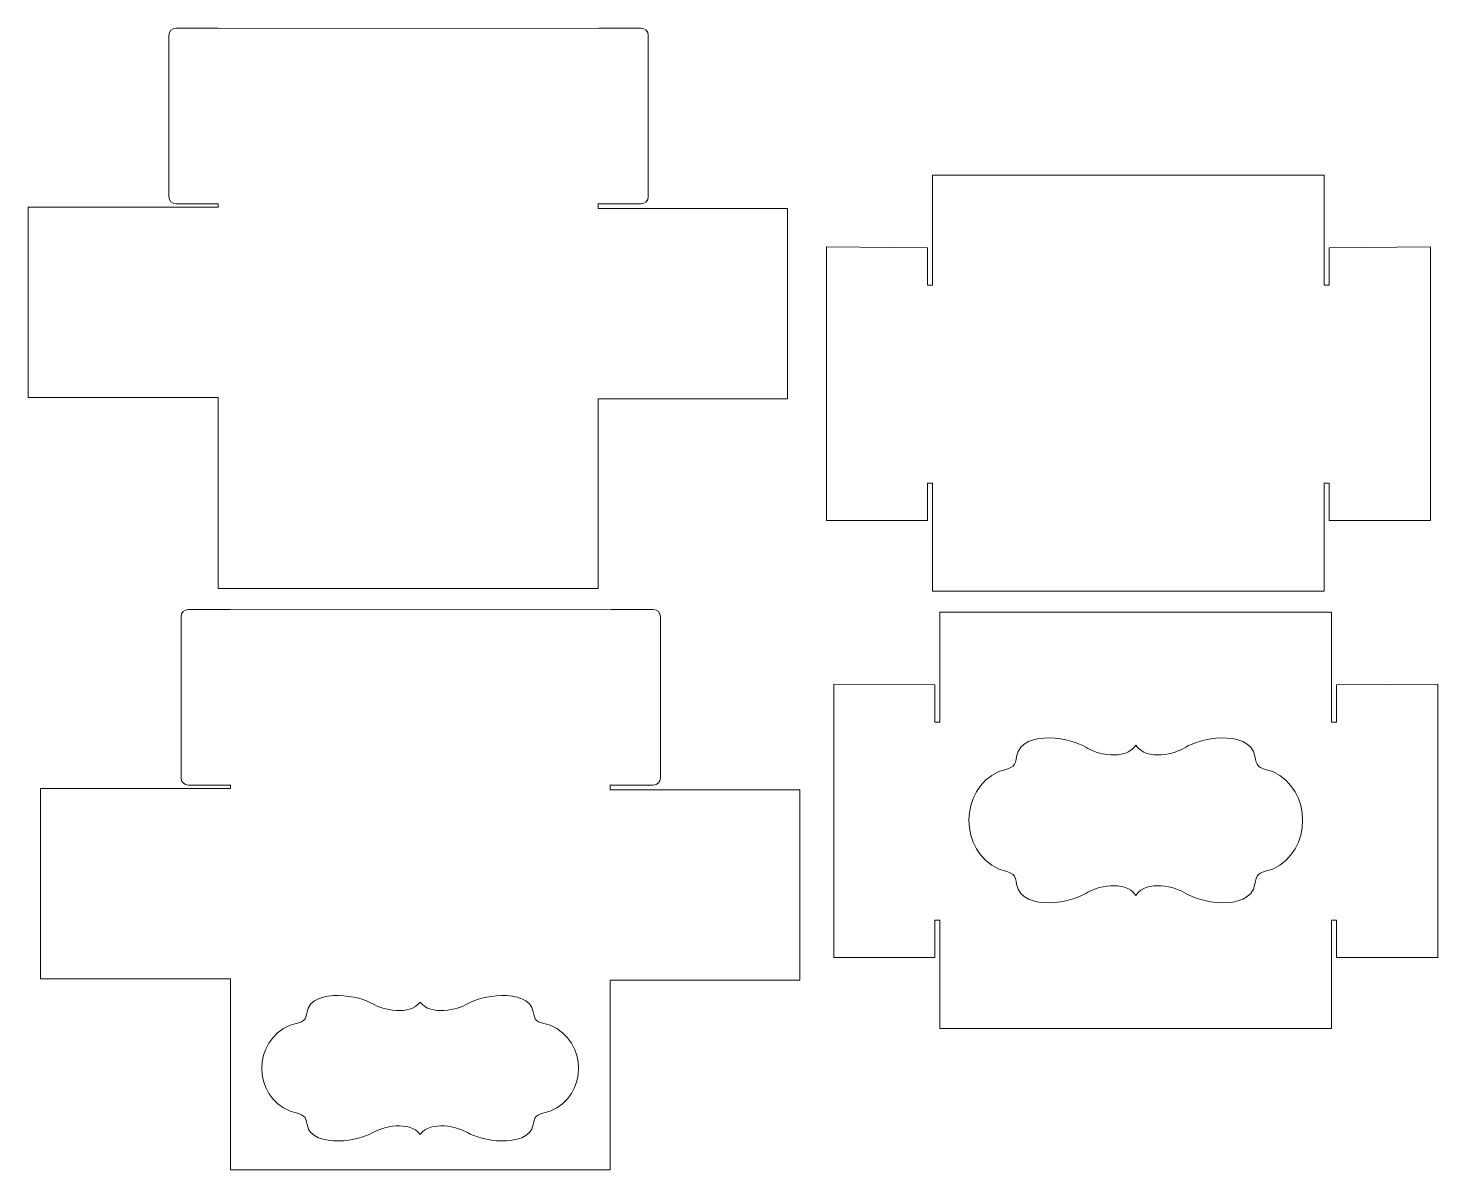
# Model space of a CAD drawing. Header units: centimetres. Extents: x -14.3 to 14.3, y -11.6 to 11.6.
import ezdxf

# ---------------------------------------------------------------- set-up
doc = ezdxf.new("R2010")
doc.units = ezdxf.units.CM
doc.header["$MEASUREMENT"] = 0
doc.layers.add('Layer 1', color=7, linetype='Continuous')

msp = doc.modelspace()

# ---------------------------------------------------------------- linework, layer by layer
at = {"layer": 'Layer 1', "color": 173, "lineweight": 18}
msp.add_open_spline([(-10.42925, 11.55907), (-10.43721, 11.56042), (-10.44538, 11.56137), (-10.45373, 11.56137), (-10.45373, 11.56137), (-10.45373, 11.56137), (-11.28434, 11.56137), (-11.28434, 11.56137), (-11.28434, 11.56137), (-11.36494, 11.56137), (-11.42973, 11.4962), (-11.42973, 11.4156), (-11.42973, 11.4156), (-11.42973, 11.4156), (-11.42973, 8.15054), (-11.42973, 8.15054), (-11.42973, 8.15054), (-11.42973, 8.06994), (-11.36494, 8.00477), (-11.28434, 8.00477), (-11.28434, 8.00477), (-11.28434, 8.00477), (-10.45373, 8.00477), (-10.45373, 8.00477), (-10.45373, 8.00477), (-10.44538, 8.00477), (-10.4372, 8.00572), (-10.42925, 8.00707), (-10.42925, 8.00707), (-10.42925, 8.00707), (-10.42925, 7.93514), (-10.42925, 7.93514), (-10.42925, 7.93514), (-10.42925, 7.93514), (-14.27891, 7.93514), (-14.27891, 7.93514), (-14.27891, 7.93514), (-14.27891, 7.93514), (-14.27891, 4.07859), (-14.27891, 4.07859), (-14.27891, 4.07859), (-14.27891, 4.07859), (-10.42925, 4.07859), (-10.42925, 4.07859), (-10.42925, 4.07859), (-10.42925, 4.07859), (-10.42925, 0.21286), (-10.42925, 0.21286), (-10.42925, 0.21286), (-10.42925, 0.21286), (-2.73375, 0.21286), (-2.73375, 0.21286), (-2.73375, 0.21286), (-2.73375, 0.21286), (-2.73375, 4.05411), (-2.73375, 4.05411), (-2.73375, 4.05411), (-2.73375, 4.05411), (1.10711, 4.05411), (1.10711, 4.05411), (1.10711, 4.05411), (1.10711, 4.05411), (1.10711, 7.91066), (1.10711, 7.91066), (1.10711, 7.91066), (1.10711, 7.91066), (-2.73375, 7.91066), (-2.73375, 7.91066), (-2.73375, 7.91066), (-2.73375, 7.91066), (-2.73375, 8.01052), (-2.73375, 8.01052), (-2.73375, 8.01052), (-2.72086, 8.0068), (-2.70732, 8.00478), (-2.69319, 8.00478), (-2.69319, 8.00478), (-2.69319, 8.00478), (-1.86258, 8.00478), (-1.86258, 8.00478), (-1.86258, 8.00478), (-1.78198, 8.00478), (-1.71719, 8.06995), (-1.71719, 8.15055), (-1.71719, 8.15055), (-1.71719, 8.15055), (-1.71719, 11.41561), (-1.71719, 11.41561), (-1.71719, 11.41561), (-1.71719, 11.49621), (-1.78198, 11.56138), (-1.86258, 11.56138), (-1.86258, 11.56138), (-1.86258, 11.56138), (-2.69319, 11.56138), (-2.69319, 11.56138), (-2.69319, 11.56138), (-2.70732, 11.56138), (-2.72085, 11.55937), (-2.73375, 11.55564), (-2.73375, 11.55564), (-2.73375, 11.55564), (-10.42925, 11.55907), (-10.42925, 11.55907)], degree=3, knots=[0, 0, 0, 0, 0.03703704, 0.03703704, 0.03703704, 0.03703704, 0.07407407, 0.07407407, 0.07407407, 0.07407407, 0.11111111, 0.11111111, 0.11111111, 0.11111111, 0.14814815, 0.14814815, 0.14814815, 0.14814815, 0.18518519, 0.18518519, 0.18518519, 0.18518519, 0.22222222, 0.22222222, 0.22222222, 0.22222222, 0.25925926, 0.25925926, 0.25925926, 0.25925926, 0.2962963, 0.2962963, 0.2962963, 0.2962963, 0.33333333, 0.33333333, 0.33333333, 0.33333333, 0.37037037, 0.37037037, 0.37037037, 0.37037037, 0.40740741, 0.40740741, 0.40740741, 0.40740741, 0.44444444, 0.44444444, 0.44444444, 0.44444444, 0.48148148, 0.48148148, 0.48148148, 0.48148148, 0.51851852, 0.51851852, 0.51851852, 0.51851852, 0.55555556, 0.55555556, 0.55555556, 0.55555556, 0.59259259, 0.59259259, 0.59259259, 0.59259259, 0.62962963, 0.62962963, 0.62962963, 0.62962963, 0.66666667, 0.66666667, 0.66666667, 0.66666667, 0.7037037, 0.7037037, 0.7037037, 0.7037037, 0.74074074, 0.74074074, 0.74074074, 0.74074074, 0.77777778, 0.77777778, 0.77777778, 0.77777778, 0.81481481, 0.81481481, 0.81481481, 0.81481481, 0.85185185, 0.85185185, 0.85185185, 0.85185185, 0.88888889, 0.88888889, 0.88888889, 0.88888889, 0.92592593, 0.92592593, 0.92592593, 0.92592593, 1, 1, 1, 1], dxfattribs=at)
at = {"layer": 'Layer 1', "color": 153, "lineweight": 18}
msp.add_open_spline([(4.04416, 8.58687), (4.04416, 8.58687), (4.04416, 6.40035), (4.04416, 6.40035), (4.04416, 6.40035), (4.04416, 6.40035), (4.04225, 6.40035), (4.04225, 6.40035), (4.04225, 6.40035), (4.04225, 6.40035), (4.04225, 6.35941), (4.04225, 6.35941), (4.04225, 6.35941), (4.04225, 6.35941), (3.94163, 6.35941), (3.94163, 6.35941), (3.94163, 6.35941), (3.94163, 6.35941), (3.94163, 7.11541), (3.94163, 7.11541), (3.94163, 7.11541), (3.94163, 7.11541), (1.89169, 7.13263), (1.89169, 7.13263), (1.89169, 7.13263), (1.89169, 7.13263), (1.89169, 1.59114), (1.89169, 1.59114), (1.89169, 1.59114), (1.89169, 1.59114), (3.94163, 1.59114), (3.94163, 1.59114), (3.94163, 1.59114), (3.94163, 1.59114), (3.94163, 2.34714), (3.94163, 2.34714), (3.94163, 2.34714), (3.94163, 2.34714), (4.04225, 2.34714), (4.04225, 2.34714), (4.04225, 2.34714), (4.04225, 2.34714), (4.04225, 2.32342), (4.04225, 2.32342), (4.04225, 2.32342), (4.04225, 2.32342), (4.04416, 2.32342), (4.04416, 2.32342), (4.04416, 2.32342), (4.04416, 2.32342), (4.04416, 0.15794), (4.04416, 0.15794), (4.04416, 0.15794), (4.04416, 0.15794), (11.97763, 0.15794), (11.97763, 0.15794), (11.97763, 0.15794), (11.97763, 0.15794), (11.97763, 2.34714), (11.97763, 2.34714), (11.97763, 2.34714), (11.97763, 2.34714), (12.07978, 2.34714), (12.07978, 2.34714), (12.07978, 2.34714), (12.07978, 2.34714), (12.07978, 1.59114), (12.07978, 1.59114), (12.07978, 1.59114), (12.07978, 1.59114), (14.12972, 1.59114), (14.12972, 1.59114), (14.12972, 1.59114), (14.12972, 1.59114), (14.12972, 7.13263), (14.12972, 7.13263), (14.12972, 7.13263), (14.12972, 7.13263), (12.07978, 7.11541), (12.07978, 7.11541), (12.07978, 7.11541), (12.07978, 7.11541), (12.07978, 6.35941), (12.07978, 6.35941), (12.07978, 6.35941), (12.07978, 6.35941), (11.97571, 6.35941), (11.97571, 6.35941), (11.97571, 6.35941), (11.97571, 6.35941), (11.97571, 6.39117), (11.97571, 6.39117), (11.97571, 6.39117), (11.97571, 6.39117), (11.97762, 6.39117), (11.97762, 6.39117), (11.97762, 6.39117), (11.97762, 6.39117), (11.97762, 8.58688), (11.97762, 8.58688), (11.97762, 8.58688), (11.97762, 8.58688), (4.04415, 8.58688), (4.04415, 8.58688), (4.04415, 8.58688), (4.04415, 8.58688), (4.04416, 8.58687), (4.04416, 8.58687)], degree=3, knots=[0, 0, 0, 0, 0.03571429, 0.03571429, 0.03571429, 0.03571429, 0.07142857, 0.07142857, 0.07142857, 0.07142857, 0.10714286, 0.10714286, 0.10714286, 0.10714286, 0.14285714, 0.14285714, 0.14285714, 0.14285714, 0.17857143, 0.17857143, 0.17857143, 0.17857143, 0.21428571, 0.21428571, 0.21428571, 0.21428571, 0.25, 0.25, 0.25, 0.25, 0.28571429, 0.28571429, 0.28571429, 0.28571429, 0.32142857, 0.32142857, 0.32142857, 0.32142857, 0.35714286, 0.35714286, 0.35714286, 0.35714286, 0.39285714, 0.39285714, 0.39285714, 0.39285714, 0.42857143, 0.42857143, 0.42857143, 0.42857143, 0.46428571, 0.46428571, 0.46428571, 0.46428571, 0.5, 0.5, 0.5, 0.5, 0.53571429, 0.53571429, 0.53571429, 0.53571429, 0.57142857, 0.57142857, 0.57142857, 0.57142857, 0.60714286, 0.60714286, 0.60714286, 0.60714286, 0.64285714, 0.64285714, 0.64285714, 0.64285714, 0.67857143, 0.67857143, 0.67857143, 0.67857143, 0.71428571, 0.71428571, 0.71428571, 0.71428571, 0.75, 0.75, 0.75, 0.75, 0.78571429, 0.78571429, 0.78571429, 0.78571429, 0.82142857, 0.82142857, 0.82142857, 0.82142857, 0.85714286, 0.85714286, 0.85714286, 0.85714286, 0.89285714, 0.89285714, 0.89285714, 0.89285714, 0.92857143, 0.92857143, 0.92857143, 0.92857143, 1, 1, 1, 1], dxfattribs=at)
at = {"layer": 'Layer 1', "color": 165, "lineweight": 18}
for points, knots in [([(-11.03712, -0.21232), (-11.11772, -0.21232), (-11.18251, -0.27749), (-11.18251, -0.35809), (-11.18251, -0.35809), (-11.18251, -0.35809), (-11.18251, -3.62315), (-11.18251, -3.62315), (-11.18251, -3.62315), (-11.18251, -3.70375), (-11.11772, -3.76892), (-11.03712, -3.76892), (-11.03712, -3.76892), (-11.03712, -3.76892), (-10.20651, -3.76892), (-10.20651, -3.76892), (-10.20651, -3.76892), (-10.19816, -3.76892), (-10.18998, -3.76797), (-10.18202, -3.76662), (-10.18202, -3.76662), (-10.18202, -3.76662), (-10.18202, -3.83855), (-10.18202, -3.83855), (-10.18202, -3.83855), (-10.18202, -3.83855), (-14.03168, -3.83855), (-14.03168, -3.83855), (-14.03168, -3.83855), (-14.03168, -3.83855), (-14.03168, -7.6951), (-14.03168, -7.6951), (-14.03168, -7.6951), (-14.03168, -7.6951), (-10.18202, -7.6951), (-10.18202, -7.6951), (-10.18202, -7.6951), (-10.18202, -7.6951), (-10.18202, -11.56083), (-10.18202, -11.56083), (-10.18202, -11.56083), (-10.18202, -11.56083), (-2.48652, -11.56083), (-2.48652, -11.56083), (-2.48652, -11.56083), (-2.48652, -11.56083), (-2.48652, -7.71959), (-2.48652, -7.71959), (-2.48652, -7.71959), (-2.48652, -7.71959), (1.35434, -7.71959), (1.35434, -7.71959), (1.35434, -7.71959), (1.35434, -7.71959), (1.35434, -3.86304), (1.35434, -3.86304), (1.35434, -3.86304), (1.35434, -3.86304), (-2.48652, -3.86304), (-2.48652, -3.86304), (-2.48652, -3.86304), (-2.48652, -3.86304), (-2.48652, -3.76318), (-2.48652, -3.76318), (-2.48652, -3.76318), (-2.47363, -3.7669), (-2.46009, -3.76892), (-2.44597, -3.76892), (-2.44597, -3.76892), (-2.44597, -3.76892), (-1.61536, -3.76892), (-1.61536, -3.76892), (-1.61536, -3.76892), (-1.53476, -3.76892), (-1.46997, -3.70375), (-1.46997, -3.62315), (-1.46997, -3.62315), (-1.46997, -3.62315), (-1.46997, -0.35809), (-1.46997, -0.35809), (-1.46997, -0.35809), (-1.46997, -0.27749), (-1.53476, -0.21232), (-1.61536, -0.21232), (-1.61536, -0.21232), (-1.61536, -0.21232), (-2.44597, -0.21232), (-2.44597, -0.21232), (-2.44597, -0.21232), (-2.46009, -0.21232), (-2.47363, -0.21433), (-2.48652, -0.21806), (-2.48652, -0.21806), (-2.48652, -0.21806), (-10.18202, -0.21462), (-10.18202, -0.21462), (-10.18202, -0.21462), (-10.18998, -0.21327), (-10.19815, -0.21232), (-10.20651, -0.21232), (-10.20651, -0.21232), (-10.20651, -0.21232), (-11.03712, -0.21232), (-11.03712, -0.21232)], [0, 0, 0, 0, 0.03703704, 0.03703704, 0.03703704, 0.03703704, 0.07407407, 0.07407407, 0.07407407, 0.07407407, 0.11111111, 0.11111111, 0.11111111, 0.11111111, 0.14814815, 0.14814815, 0.14814815, 0.14814815, 0.18518519, 0.18518519, 0.18518519, 0.18518519, 0.22222222, 0.22222222, 0.22222222, 0.22222222, 0.25925926, 0.25925926, 0.25925926, 0.25925926, 0.2962963, 0.2962963, 0.2962963, 0.2962963, 0.33333333, 0.33333333, 0.33333333, 0.33333333, 0.37037037, 0.37037037, 0.37037037, 0.37037037, 0.40740741, 0.40740741, 0.40740741, 0.40740741, 0.44444444, 0.44444444, 0.44444444, 0.44444444, 0.48148148, 0.48148148, 0.48148148, 0.48148148, 0.51851852, 0.51851852, 0.51851852, 0.51851852, 0.55555556, 0.55555556, 0.55555556, 0.55555556, 0.59259259, 0.59259259, 0.59259259, 0.59259259, 0.62962963, 0.62962963, 0.62962963, 0.62962963, 0.66666667, 0.66666667, 0.66666667, 0.66666667, 0.7037037, 0.7037037, 0.7037037, 0.7037037, 0.74074074, 0.74074074, 0.74074074, 0.74074074, 0.77777778, 0.77777778, 0.77777778, 0.77777778, 0.81481481, 0.81481481, 0.81481481, 0.81481481, 0.85185185, 0.85185185, 0.85185185, 0.85185185, 0.88888889, 0.88888889, 0.88888889, 0.88888889, 0.92592593, 0.92592593, 0.92592593, 0.92592593, 1, 1, 1, 1]), ([(-7.99129, -8.03102), (-7.71473, -8.03452), (-7.4289, -8.12109), (-7.2988, -8.19936), (-7.2988, -8.19936), (-7.10459, -8.31619), (-6.55354, -8.4531), (-6.33849, -8.1634), (-6.33849, -8.1634), (-6.33849, -8.1634), (-6.33812, -8.1634), (-6.33812, -8.1634), (-6.33812, -8.1634), (-6.12307, -8.4531), (-5.57202, -8.3162), (-5.37781, -8.19936), (-5.37781, -8.19936), (-5.24771, -8.12109), (-4.96225, -8.03452), (-4.6857, -8.03102), (-4.6857, -8.03102), (-4.40914, -8.02752), (-4.08891, -8.0997), (-4.04753, -8.3612), (-4.04753, -8.3612), (-4.02085, -8.52981), (-4.00465, -8.56454), (-3.70281, -8.63131), (-3.70281, -8.63131), (-2.9425, -8.95534), (-2.93825, -10.05256), (-3.70281, -10.37632), (-3.70281, -10.37632), (-4.00464, -10.4431), (-4.02085, -10.47706), (-4.04753, -10.64567), (-4.04753, -10.64567), (-4.08891, -10.90717), (-4.40914, -10.98011), (-4.6857, -10.97661), (-4.6857, -10.97661), (-4.96225, -10.97311), (-5.2477, -10.88615), (-5.37781, -10.80789), (-5.37781, -10.80789), (-5.57202, -10.69106), (-6.12306, -10.5538), (-6.33812, -10.84347), (-6.33812, -10.84347), (-6.33812, -10.84347), (-6.33849, -10.84347), (-6.33849, -10.84347), (-6.33849, -10.84347), (-6.55355, -10.55377), (-7.10459, -10.69105), (-7.2988, -10.80789), (-7.2988, -10.80789), (-7.4289, -10.88616), (-7.71473, -10.97312), (-7.99129, -10.97661), (-7.99129, -10.97661), (-8.26785, -10.98011), (-8.58768, -10.90715), (-8.62908, -10.64567), (-8.62908, -10.64567), (-8.65576, -10.47707), (-8.67235, -10.4431), (-8.97418, -10.37632), (-8.97418, -10.37632), (-9.73436, -10.05227), (-9.73879, -8.95505), (-8.97418, -8.63131), (-8.97418, -8.63131), (-8.67235, -8.56453), (-8.65576, -8.5298), (-8.62908, -8.3612), (-8.62908, -8.3612), (-8.5877, -8.0997), (-8.26786, -8.02753), (-7.99129, -8.03102)], [0, 0, 0, 0, 0.04761905, 0.04761905, 0.04761905, 0.04761905, 0.0952381, 0.0952381, 0.0952381, 0.0952381, 0.14285714, 0.14285714, 0.14285714, 0.14285714, 0.19047619, 0.19047619, 0.19047619, 0.19047619, 0.23809524, 0.23809524, 0.23809524, 0.23809524, 0.28571429, 0.28571429, 0.28571429, 0.28571429, 0.33333333, 0.33333333, 0.33333333, 0.33333333, 0.38095238, 0.38095238, 0.38095238, 0.38095238, 0.42857143, 0.42857143, 0.42857143, 0.42857143, 0.47619048, 0.47619048, 0.47619048, 0.47619048, 0.52380952, 0.52380952, 0.52380952, 0.52380952, 0.57142857, 0.57142857, 0.57142857, 0.57142857, 0.61904762, 0.61904762, 0.61904762, 0.61904762, 0.66666667, 0.66666667, 0.66666667, 0.66666667, 0.71428571, 0.71428571, 0.71428571, 0.71428571, 0.76190476, 0.76190476, 0.76190476, 0.76190476, 0.80952381, 0.80952381, 0.80952381, 0.80952381, 0.85714286, 0.85714286, 0.85714286, 0.85714286, 0.9047619, 0.9047619, 0.9047619, 0.9047619, 1, 1, 1, 1])]:
    msp.add_open_spline(points, degree=3, knots=knots, dxfattribs=at)
at = {"layer": 'Layer 1', "color": 9, "lineweight": 18}
for points, knots in [([(4.19268, -0.26829), (4.19268, -0.26829), (4.19268, -2.45481), (4.19268, -2.45481), (4.19268, -2.45481), (4.19268, -2.45481), (4.19077, -2.45481), (4.19077, -2.45481), (4.19077, -2.45481), (4.19077, -2.45481), (4.19077, -2.49575), (4.19077, -2.49575), (4.19077, -2.49575), (4.19077, -2.49575), (4.09015, -2.49575), (4.09015, -2.49575), (4.09015, -2.49575), (4.09015, -2.49575), (4.09015, -1.73974), (4.09015, -1.73974), (4.09015, -1.73974), (4.09015, -1.73974), (2.04021, -1.72252), (2.04021, -1.72252), (2.04021, -1.72252), (2.04021, -1.72252), (2.04021, -7.26401), (2.04021, -7.26401), (2.04021, -7.26401), (2.04021, -7.26401), (4.09015, -7.26401), (4.09015, -7.26401), (4.09015, -7.26401), (4.09015, -7.26401), (4.09015, -6.508), (4.09015, -6.508), (4.09015, -6.508), (4.09015, -6.508), (4.19077, -6.508), (4.19077, -6.508), (4.19077, -6.508), (4.19077, -6.508), (4.19077, -6.53172), (4.19077, -6.53172), (4.19077, -6.53172), (4.19077, -6.53172), (4.19268, -6.53172), (4.19268, -6.53172), (4.19268, -6.53172), (4.19268, -6.53172), (4.19268, -8.6972), (4.19268, -8.6972), (4.19268, -8.6972), (4.19268, -8.6972), (12.12615, -8.6972), (12.12615, -8.6972), (12.12615, -8.6972), (12.12615, -8.6972), (12.12615, -6.508), (12.12615, -6.508), (12.12615, -6.508), (12.12615, -6.508), (12.2283, -6.508), (12.2283, -6.508), (12.2283, -6.508), (12.2283, -6.508), (12.2283, -7.26401), (12.2283, -7.26401), (12.2283, -7.26401), (12.2283, -7.26401), (14.27824, -7.26401), (14.27824, -7.26401), (14.27824, -7.26401), (14.27824, -7.26401), (14.27824, -1.72252), (14.27824, -1.72252), (14.27824, -1.72252), (14.27824, -1.72252), (12.2283, -1.73974), (12.2283, -1.73974), (12.2283, -1.73974), (12.2283, -1.73974), (12.2283, -2.49575), (12.2283, -2.49575), (12.2283, -2.49575), (12.2283, -2.49575), (12.12423, -2.49575), (12.12423, -2.49575), (12.12423, -2.49575), (12.12423, -2.49575), (12.12423, -2.46399), (12.12423, -2.46399), (12.12423, -2.46399), (12.12423, -2.46399), (12.12614, -2.46399), (12.12614, -2.46399), (12.12614, -2.46399), (12.12614, -2.46399), (12.12614, -0.26828), (12.12614, -0.26828), (12.12614, -0.26828), (12.12614, -0.26828), (4.19267, -0.26828), (4.19267, -0.26828), (4.19267, -0.26828), (4.19267, -0.26828), (4.19268, -0.26829), (4.19268, -0.26829)], [0, 0, 0, 0, 0.03571429, 0.03571429, 0.03571429, 0.03571429, 0.07142857, 0.07142857, 0.07142857, 0.07142857, 0.10714286, 0.10714286, 0.10714286, 0.10714286, 0.14285714, 0.14285714, 0.14285714, 0.14285714, 0.17857143, 0.17857143, 0.17857143, 0.17857143, 0.21428571, 0.21428571, 0.21428571, 0.21428571, 0.25, 0.25, 0.25, 0.25, 0.28571429, 0.28571429, 0.28571429, 0.28571429, 0.32142857, 0.32142857, 0.32142857, 0.32142857, 0.35714286, 0.35714286, 0.35714286, 0.35714286, 0.39285714, 0.39285714, 0.39285714, 0.39285714, 0.42857143, 0.42857143, 0.42857143, 0.42857143, 0.46428571, 0.46428571, 0.46428571, 0.46428571, 0.5, 0.5, 0.5, 0.5, 0.53571429, 0.53571429, 0.53571429, 0.53571429, 0.57142857, 0.57142857, 0.57142857, 0.57142857, 0.60714286, 0.60714286, 0.60714286, 0.60714286, 0.64285714, 0.64285714, 0.64285714, 0.64285714, 0.67857143, 0.67857143, 0.67857143, 0.67857143, 0.71428571, 0.71428571, 0.71428571, 0.71428571, 0.75, 0.75, 0.75, 0.75, 0.78571429, 0.78571429, 0.78571429, 0.78571429, 0.82142857, 0.82142857, 0.82142857, 0.82142857, 0.85714286, 0.85714286, 0.85714286, 0.85714286, 0.89285714, 0.89285714, 0.89285714, 0.89285714, 0.92857143, 0.92857143, 0.92857143, 0.92857143, 1, 1, 1, 1]), ([(6.41746, -2.81292), (6.70887, -2.81688), (7.00998, -2.9151), (7.14707, -3.00384), (7.14707, -3.00384), (7.35171, -3.1363), (7.93243, -3.29134), (8.15903, -2.9629), (8.15903, -2.9629), (8.15903, -2.9629), (8.1594, -2.9629), (8.1594, -2.9629), (8.1594, -2.9629), (8.386, -3.29134), (8.96672, -3.1363), (9.17136, -3.00384), (9.17136, -3.00384), (9.30845, -2.9151), (9.60918, -2.8169), (9.90059, -2.81292), (9.90059, -2.81292), (10.192, -2.80896), (10.52959, -2.89101), (10.57319, -3.18748), (10.57319, -3.18748), (10.6013, -3.37863), (10.61823, -3.41747), (10.93627, -3.49317), (10.93627, -3.49317), (11.73741, -3.86053), (11.74189, -5.10489), (10.93627, -5.47195), (10.93627, -5.47195), (10.61823, -5.54766), (10.6013, -5.5861), (10.57319, -5.77726), (10.57319, -5.77726), (10.52959, -6.07373), (10.192, -6.15617), (9.90059, -6.1522), (9.90059, -6.1522), (9.60919, -6.14823), (9.30847, -6.05002), (9.17136, -5.96128), (9.17136, -5.96128), (8.96673, -5.82882), (8.38601, -5.67343), (8.1594, -6.00184), (8.1594, -6.00184), (8.1594, -6.00184), (8.15903, -6.00184), (8.15903, -6.00184), (8.15903, -6.00184), (7.93242, -5.6734), (7.35171, -5.82882), (7.14707, -5.96128), (7.14707, -5.96128), (7.00998, -6.05002), (6.70888, -6.14823), (6.41746, -6.1522), (6.41746, -6.1522), (6.12606, -6.15616), (5.78924, -6.07371), (5.74562, -5.77726), (5.74562, -5.77726), (5.71751, -5.58611), (5.7002, -5.54766), (5.38215, -5.47195), (5.38215, -5.47195), (4.58115, -5.10456), (4.57648, -3.86021), (5.38215, -3.49317), (5.38215, -3.49317), (5.70019, -3.41746), (5.71751, -3.37863), (5.74562, -3.18748), (5.74562, -3.18748), (5.78922, -2.89101), (6.12604, -2.80896), (6.41746, -2.81292)], [0, 0, 0, 0, 0.04761905, 0.04761905, 0.04761905, 0.04761905, 0.0952381, 0.0952381, 0.0952381, 0.0952381, 0.14285714, 0.14285714, 0.14285714, 0.14285714, 0.19047619, 0.19047619, 0.19047619, 0.19047619, 0.23809524, 0.23809524, 0.23809524, 0.23809524, 0.28571429, 0.28571429, 0.28571429, 0.28571429, 0.33333333, 0.33333333, 0.33333333, 0.33333333, 0.38095238, 0.38095238, 0.38095238, 0.38095238, 0.42857143, 0.42857143, 0.42857143, 0.42857143, 0.47619048, 0.47619048, 0.47619048, 0.47619048, 0.52380952, 0.52380952, 0.52380952, 0.52380952, 0.57142857, 0.57142857, 0.57142857, 0.57142857, 0.61904762, 0.61904762, 0.61904762, 0.61904762, 0.66666667, 0.66666667, 0.66666667, 0.66666667, 0.71428571, 0.71428571, 0.71428571, 0.71428571, 0.76190476, 0.76190476, 0.76190476, 0.76190476, 0.80952381, 0.80952381, 0.80952381, 0.80952381, 0.85714286, 0.85714286, 0.85714286, 0.85714286, 0.9047619, 0.9047619, 0.9047619, 0.9047619, 1, 1, 1, 1])]:
    msp.add_open_spline(points, degree=3, knots=knots, dxfattribs=at)

doc.saveas('drawing.dxf')
